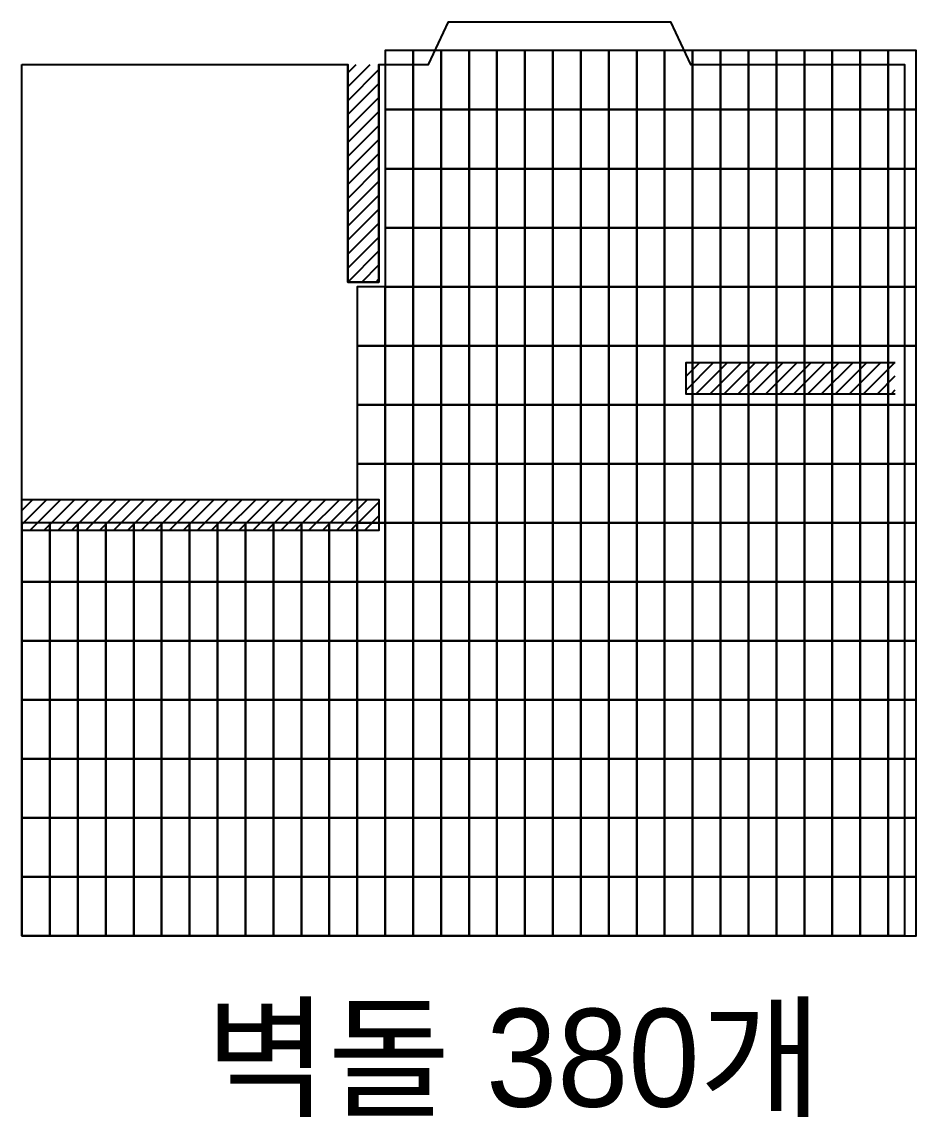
# Model space of a CAD drawing. Header units: millimetres. Extents: x -551172 to 227904, y -3435 to 261611.
# Drawn here: x 163743 to 166623, y 67914 to 71439 of the extents above; entities that cross this region are included whole.
import ezdxf
from ezdxf.enums import TextEntityAlignment as Align

# ---------------------------------------------------------------- set-up
doc = ezdxf.new("R2010")
doc.units = ezdxf.units.MM
doc.header["$LTSCALE"] = 100
for name, color, linetype in [('F-HAT', 251, 'Continuous'), ('F-TEXT @ 1', 3, 'Continuous'), ('F-WALL1', 2, 'Continuous'), ('F-WALL2', 3, 'Continuous')]:
    doc.layers.add(name, color=color, linetype=linetype)
doc.styles.add('YOURNAME', font='HYWULM.TTF')
pattern_1 = [(45, (19052.548, -20000), (-22.4506403, 22.4506403), [])]

msp = doc.modelspace()

# ---------------------------------------------------------------- hatches: boundary and pattern name
at = {"layer": 'F-HAT'}
h = msp.add_hatch(dxfattribs=at)
h.set_pattern_fill('ANSI31', color=256, scale=10)
h.set_pattern_definition(pattern_1)
h.paths.add_polyline_path([(164893.2, 71301.8), (164793.2, 71301.8), (164793.2, 70601.8), (164893.2, 70601.8)])
h.paths.add_polyline_path([(164893.2, 69901.8), (163743.2, 69901.8), (163743.2, 69801.8), (164893.2, 69801.8)])
h = msp.add_hatch(dxfattribs=at)
h.set_pattern_fill('ANSI31', color=256, scale=10)
h.set_pattern_definition(pattern_1)
h.paths.add_polyline_path([(166556.2, 70241.8), (166556.2, 70341.8), (165881.2, 70341.8), (165881.2, 70241.8)])

# ---------------------------------------------------------------- linework, layer by layer
at = {"layer": 'F-WALL1'}
msp.add_lwpolyline([(163743.2, 71301.8), (164793.2, 71301.8), (164793.2, 70601.8), (164893.2, 70601.8), (164893.2, 71301.8), (165053.2, 71301.8), (165117.2, 71439.3), (165832.2, 71439.3), (165896.2, 71301.8), (166586.2, 71301.8), (166586.2, 68496.8), (163743.2, 68496.8), (163743.2, 71301.8)], dxfattribs=at)
at = {"layer": 'F-WALL1', "color": 6}
for points in [[(164913.2, 71156.8), (165003.2, 71156.8), (165003.2, 71346.8), (164913.2, 71346.8)], [(165003.2, 71156.8), (165093.2, 71156.8), (165093.2, 71346.8), (165003.2, 71346.8)], [(165093.2, 71156.8), (165183.2, 71156.8), (165183.2, 71346.8), (165093.2, 71346.8)], [(165183.2, 71156.8), (165273.2, 71156.8), (165273.2, 71346.8), (165183.2, 71346.8)], [(165273.2, 71156.8), (165363.2, 71156.8), (165363.2, 71346.8), (165273.2, 71346.8)], [(165363.2, 71156.8), (165453.2, 71156.8), (165453.2, 71346.8), (165363.2, 71346.8)], [(165453.2, 71156.8), (165543.2, 71156.8), (165543.2, 71346.8), (165453.2, 71346.8)], [(165543.2, 71156.8), (165633.2, 71156.8), (165633.2, 71346.8), (165543.2, 71346.8)], [(165633.2, 71156.8), (165723.2, 71156.8), (165723.2, 71346.8), (165633.2, 71346.8)], [(165723.2, 71156.8), (165813.2, 71156.8), (165813.2, 71346.8), (165723.2, 71346.8)], [(165813.2, 71156.8), (165903.2, 71156.8), (165903.2, 71346.8), (165813.2, 71346.8)], [(165903.2, 71156.8), (165993.2, 71156.8), (165993.2, 71346.8), (165903.2, 71346.8)], [(165993.2, 71156.8), (166083.2, 71156.8), (166083.2, 71346.8), (165993.2, 71346.8)], [(166083.2, 71156.8), (166173.2, 71156.8), (166173.2, 71346.8), (166083.2, 71346.8)], [(166173.2, 71156.8), (166263.2, 71156.8), (166263.2, 71346.8), (166173.2, 71346.8)], [(166263.2, 71156.8), (166353.2, 71156.8), (166353.2, 71346.8), (166263.2, 71346.8)], [(166353.2, 71156.8), (166443.2, 71156.8), (166443.2, 71346.8), (166353.2, 71346.8)], [(166443.2, 71156.8), (166533.2, 71156.8), (166533.2, 71346.8), (166443.2, 71346.8)], [(166533.2, 71156.8), (166623.2, 71156.8), (166623.2, 71346.8), (166533.2, 71346.8)], [(164913.2, 70966.8), (165003.2, 70966.8), (165003.2, 71156.8), (164913.2, 71156.8)], [(165003.2, 70966.8), (165093.2, 70966.8), (165093.2, 71156.8), (165003.2, 71156.8)], [(165093.2, 70966.8), (165183.2, 70966.8), (165183.2, 71156.8), (165093.2, 71156.8)], [(165183.2, 70966.8), (165273.2, 70966.8), (165273.2, 71156.8), (165183.2, 71156.8)], [(165273.2, 70966.8), (165363.2, 70966.8), (165363.2, 71156.8), (165273.2, 71156.8)], [(165363.2, 70966.8), (165453.2, 70966.8), (165453.2, 71156.8), (165363.2, 71156.8)], [(165453.2, 70966.8), (165543.2, 70966.8), (165543.2, 71156.8), (165453.2, 71156.8)], [(165543.2, 70966.8), (165633.2, 70966.8), (165633.2, 71156.8), (165543.2, 71156.8)], [(165633.2, 70966.8), (165723.2, 70966.8), (165723.2, 71156.8), (165633.2, 71156.8)], [(165723.2, 70966.8), (165813.2, 70966.8), (165813.2, 71156.8), (165723.2, 71156.8)], [(165813.2, 70966.8), (165903.2, 70966.8), (165903.2, 71156.8), (165813.2, 71156.8)], [(165903.2, 70966.8), (165993.2, 70966.8), (165993.2, 71156.8), (165903.2, 71156.8)], [(165993.2, 70966.8), (166083.2, 70966.8), (166083.2, 71156.8), (165993.2, 71156.8)], [(166083.2, 70966.8), (166173.2, 70966.8), (166173.2, 71156.8), (166083.2, 71156.8)], [(166173.2, 70966.8), (166263.2, 70966.8), (166263.2, 71156.8), (166173.2, 71156.8)], [(166263.2, 70966.8), (166353.2, 70966.8), (166353.2, 71156.8), (166263.2, 71156.8)], [(166353.2, 70966.8), (166443.2, 70966.8), (166443.2, 71156.8), (166353.2, 71156.8)], [(166443.2, 70966.8), (166533.2, 70966.8), (166533.2, 71156.8), (166443.2, 71156.8)], [(166533.2, 70966.8), (166623.2, 70966.8), (166623.2, 71156.8), (166533.2, 71156.8)], [(164913.2, 70776.8), (165003.2, 70776.8), (165003.2, 70966.8), (164913.2, 70966.8)], [(165003.2, 70776.8), (165093.2, 70776.8), (165093.2, 70966.8), (165003.2, 70966.8)], [(165093.2, 70776.8), (165183.2, 70776.8), (165183.2, 70966.8), (165093.2, 70966.8)], [(165183.2, 70776.8), (165273.2, 70776.8), (165273.2, 70966.8), (165183.2, 70966.8)], [(165273.2, 70776.8), (165363.2, 70776.8), (165363.2, 70966.8), (165273.2, 70966.8)], [(165363.2, 70776.8), (165453.2, 70776.8), (165453.2, 70966.8), (165363.2, 70966.8)], [(165453.2, 70776.8), (165543.2, 70776.8), (165543.2, 70966.8), (165453.2, 70966.8)], [(165543.2, 70776.8), (165633.2, 70776.8), (165633.2, 70966.8), (165543.2, 70966.8)], [(165633.2, 70776.8), (165723.2, 70776.8), (165723.2, 70966.8), (165633.2, 70966.8)], [(165723.2, 70776.8), (165813.2, 70776.8), (165813.2, 70966.8), (165723.2, 70966.8)], [(165813.2, 70776.8), (165903.2, 70776.8), (165903.2, 70966.8), (165813.2, 70966.8)], [(165903.2, 70776.8), (165993.2, 70776.8), (165993.2, 70966.8), (165903.2, 70966.8)], [(165993.2, 70776.8), (166083.2, 70776.8), (166083.2, 70966.8), (165993.2, 70966.8)], [(166083.2, 70776.8), (166173.2, 70776.8), (166173.2, 70966.8), (166083.2, 70966.8)], [(166173.2, 70776.8), (166263.2, 70776.8), (166263.2, 70966.8), (166173.2, 70966.8)], [(166263.2, 70776.8), (166353.2, 70776.8), (166353.2, 70966.8), (166263.2, 70966.8)], [(166353.2, 70776.8), (166443.2, 70776.8), (166443.2, 70966.8), (166353.2, 70966.8)], [(166443.2, 70776.8), (166533.2, 70776.8), (166533.2, 70966.8), (166443.2, 70966.8)], [(166533.2, 70776.8), (166623.2, 70776.8), (166623.2, 70966.8), (166533.2, 70966.8)], [(164913.2, 70586.8), (165003.2, 70586.8), (165003.2, 70776.8), (164913.2, 70776.8)], [(165003.2, 70586.8), (165093.2, 70586.8), (165093.2, 70776.8), (165003.2, 70776.8)], [(165093.2, 70586.8), (165183.2, 70586.8), (165183.2, 70776.8), (165093.2, 70776.8)], [(165183.2, 70586.8), (165273.2, 70586.8), (165273.2, 70776.8), (165183.2, 70776.8)], [(165273.2, 70586.8), (165363.2, 70586.8), (165363.2, 70776.8), (165273.2, 70776.8)], [(165363.2, 70586.8), (165453.2, 70586.8), (165453.2, 70776.8), (165363.2, 70776.8)], [(165453.2, 70586.8), (165543.2, 70586.8), (165543.2, 70776.8), (165453.2, 70776.8)], [(165543.2, 70586.8), (165633.2, 70586.8), (165633.2, 70776.8), (165543.2, 70776.8)], [(165633.2, 70586.8), (165723.2, 70586.8), (165723.2, 70776.8), (165633.2, 70776.8)], [(165723.2, 70586.8), (165813.2, 70586.8), (165813.2, 70776.8), (165723.2, 70776.8)], [(165813.2, 70586.8), (165903.2, 70586.8), (165903.2, 70776.8), (165813.2, 70776.8)], [(165903.2, 70586.8), (165993.2, 70586.8), (165993.2, 70776.8), (165903.2, 70776.8)], [(165993.2, 70586.8), (166083.2, 70586.8), (166083.2, 70776.8), (165993.2, 70776.8)], [(166083.2, 70586.8), (166173.2, 70586.8), (166173.2, 70776.8), (166083.2, 70776.8)], [(166173.2, 70586.8), (166263.2, 70586.8), (166263.2, 70776.8), (166173.2, 70776.8)], [(166263.2, 70586.8), (166353.2, 70586.8), (166353.2, 70776.8), (166263.2, 70776.8)], [(166353.2, 70586.8), (166443.2, 70586.8), (166443.2, 70776.8), (166353.2, 70776.8)], [(166443.2, 70586.8), (166533.2, 70586.8), (166533.2, 70776.8), (166443.2, 70776.8)], [(166533.2, 70586.8), (166623.2, 70586.8), (166623.2, 70776.8), (166533.2, 70776.8)], [(164823.2, 70396.8), (164913.2, 70396.8), (164913.2, 70586.8), (164823.2, 70586.8)], [(164913.2, 70396.8), (165003.2, 70396.8), (165003.2, 70586.8), (164913.2, 70586.8)], [(165003.2, 70396.8), (165093.2, 70396.8), (165093.2, 70586.8), (165003.2, 70586.8)], [(165093.2, 70396.8), (165183.2, 70396.8), (165183.2, 70586.8), (165093.2, 70586.8)], [(165183.2, 70396.8), (165273.2, 70396.8), (165273.2, 70586.8), (165183.2, 70586.8)], [(165273.2, 70396.8), (165363.2, 70396.8), (165363.2, 70586.8), (165273.2, 70586.8)], [(165363.2, 70396.8), (165453.2, 70396.8), (165453.2, 70586.8), (165363.2, 70586.8)], [(165453.2, 70396.8), (165543.2, 70396.8), (165543.2, 70586.8), (165453.2, 70586.8)], [(165543.2, 70396.8), (165633.2, 70396.8), (165633.2, 70586.8), (165543.2, 70586.8)], [(165633.2, 70396.8), (165723.2, 70396.8), (165723.2, 70586.8), (165633.2, 70586.8)], [(165723.2, 70396.8), (165813.2, 70396.8), (165813.2, 70586.8), (165723.2, 70586.8)], [(165813.2, 70396.8), (165903.2, 70396.8), (165903.2, 70586.8), (165813.2, 70586.8)], [(165903.2, 70396.8), (165993.2, 70396.8), (165993.2, 70586.8), (165903.2, 70586.8)], [(165993.2, 70396.8), (166083.2, 70396.8), (166083.2, 70586.8), (165993.2, 70586.8)], [(166083.2, 70396.8), (166173.2, 70396.8), (166173.2, 70586.8), (166083.2, 70586.8)], [(166173.2, 70396.8), (166263.2, 70396.8), (166263.2, 70586.8), (166173.2, 70586.8)], [(166263.2, 70396.8), (166353.2, 70396.8), (166353.2, 70586.8), (166263.2, 70586.8)], [(166353.2, 70396.8), (166443.2, 70396.8), (166443.2, 70586.8), (166353.2, 70586.8)], [(166443.2, 70396.8), (166533.2, 70396.8), (166533.2, 70586.8), (166443.2, 70586.8)], [(166533.2, 70396.8), (166623.2, 70396.8), (166623.2, 70586.8), (166533.2, 70586.8)], [(164823.2, 70206.8), (164913.2, 70206.8), (164913.2, 70396.8), (164823.2, 70396.8)], [(164913.2, 70206.8), (165003.2, 70206.8), (165003.2, 70396.8), (164913.2, 70396.8)], [(165003.2, 70206.8), (165093.2, 70206.8), (165093.2, 70396.8), (165003.2, 70396.8)], [(165093.2, 70206.8), (165183.2, 70206.8), (165183.2, 70396.8), (165093.2, 70396.8)], [(165183.2, 70206.8), (165273.2, 70206.8), (165273.2, 70396.8), (165183.2, 70396.8)], [(165273.2, 70206.8), (165363.2, 70206.8), (165363.2, 70396.8), (165273.2, 70396.8)], [(165363.2, 70206.8), (165453.2, 70206.8), (165453.2, 70396.8), (165363.2, 70396.8)], [(165453.2, 70206.8), (165543.2, 70206.8), (165543.2, 70396.8), (165453.2, 70396.8)], [(165543.2, 70206.8), (165633.2, 70206.8), (165633.2, 70396.8), (165543.2, 70396.8)], [(165633.2, 70206.8), (165723.2, 70206.8), (165723.2, 70396.8), (165633.2, 70396.8)], [(165723.2, 70206.8), (165813.2, 70206.8), (165813.2, 70396.8), (165723.2, 70396.8)], [(165813.2, 70206.8), (165903.2, 70206.8), (165903.2, 70396.8), (165813.2, 70396.8)], [(165903.2, 70206.8), (165993.2, 70206.8), (165993.2, 70396.8), (165903.2, 70396.8)], [(165993.2, 70206.8), (166083.2, 70206.8), (166083.2, 70396.8), (165993.2, 70396.8)], [(166083.2, 70206.8), (166173.2, 70206.8), (166173.2, 70396.8), (166083.2, 70396.8)], [(166173.2, 70206.8), (166263.2, 70206.8), (166263.2, 70396.8), (166173.2, 70396.8)], [(166263.2, 70206.8), (166353.2, 70206.8), (166353.2, 70396.8), (166263.2, 70396.8)], [(166353.2, 70206.8), (166443.2, 70206.8), (166443.2, 70396.8), (166353.2, 70396.8)], [(166443.2, 70206.8), (166533.2, 70206.8), (166533.2, 70396.8), (166443.2, 70396.8)], [(166533.2, 70206.8), (166623.2, 70206.8), (166623.2, 70396.8), (166533.2, 70396.8)], [(164823.2, 70016.8), (164913.2, 70016.8), (164913.2, 70206.8), (164823.2, 70206.8)], [(164913.2, 70016.8), (165003.2, 70016.8), (165003.2, 70206.8), (164913.2, 70206.8)], [(165003.2, 70016.8), (165093.2, 70016.8), (165093.2, 70206.8), (165003.2, 70206.8)], [(165093.2, 70016.8), (165183.2, 70016.8), (165183.2, 70206.8), (165093.2, 70206.8)], [(165183.2, 70016.8), (165273.2, 70016.8), (165273.2, 70206.8), (165183.2, 70206.8)], [(165273.2, 70016.8), (165363.2, 70016.8), (165363.2, 70206.8), (165273.2, 70206.8)], [(165363.2, 70016.8), (165453.2, 70016.8), (165453.2, 70206.8), (165363.2, 70206.8)], [(165453.2, 70016.8), (165543.2, 70016.8), (165543.2, 70206.8), (165453.2, 70206.8)], [(165543.2, 70016.8), (165633.2, 70016.8), (165633.2, 70206.8), (165543.2, 70206.8)], [(165633.2, 70016.8), (165723.2, 70016.8), (165723.2, 70206.8), (165633.2, 70206.8)], [(165723.2, 70016.8), (165813.2, 70016.8), (165813.2, 70206.8), (165723.2, 70206.8)], [(165813.2, 70016.8), (165903.2, 70016.8), (165903.2, 70206.8), (165813.2, 70206.8)], [(165903.2, 70016.8), (165993.2, 70016.8), (165993.2, 70206.8), (165903.2, 70206.8)], [(165993.2, 70016.8), (166083.2, 70016.8), (166083.2, 70206.8), (165993.2, 70206.8)], [(166083.2, 70016.8), (166173.2, 70016.8), (166173.2, 70206.8), (166083.2, 70206.8)], [(166173.2, 70016.8), (166263.2, 70016.8), (166263.2, 70206.8), (166173.2, 70206.8)], [(166263.2, 70016.8), (166353.2, 70016.8), (166353.2, 70206.8), (166263.2, 70206.8)], [(166353.2, 70016.8), (166443.2, 70016.8), (166443.2, 70206.8), (166353.2, 70206.8)], [(166443.2, 70016.8), (166533.2, 70016.8), (166533.2, 70206.8), (166443.2, 70206.8)], [(166533.2, 70016.8), (166623.2, 70016.8), (166623.2, 70206.8), (166533.2, 70206.8)], [(164823.2, 69826.8), (164913.2, 69826.8), (164913.2, 70016.8), (164823.2, 70016.8)], [(164913.2, 69826.8), (165003.2, 69826.8), (165003.2, 70016.8), (164913.2, 70016.8)], [(165003.2, 69826.8), (165093.2, 69826.8), (165093.2, 70016.8), (165003.2, 70016.8)], [(165093.2, 69826.8), (165183.2, 69826.8), (165183.2, 70016.8), (165093.2, 70016.8)], [(165183.2, 69826.8), (165273.2, 69826.8), (165273.2, 70016.8), (165183.2, 70016.8)], [(165273.2, 69826.8), (165363.2, 69826.8), (165363.2, 70016.8), (165273.2, 70016.8)], [(165363.2, 69826.8), (165453.2, 69826.8), (165453.2, 70016.8), (165363.2, 70016.8)], [(165453.2, 69826.8), (165543.2, 69826.8), (165543.2, 70016.8), (165453.2, 70016.8)], [(165543.2, 69826.8), (165633.2, 69826.8), (165633.2, 70016.8), (165543.2, 70016.8)], [(165633.2, 69826.8), (165723.2, 69826.8), (165723.2, 70016.8), (165633.2, 70016.8)], [(165723.2, 69826.8), (165813.2, 69826.8), (165813.2, 70016.8), (165723.2, 70016.8)], [(165813.2, 69826.8), (165903.2, 69826.8), (165903.2, 70016.8), (165813.2, 70016.8)], [(165903.2, 69826.8), (165993.2, 69826.8), (165993.2, 70016.8), (165903.2, 70016.8)], [(165993.2, 69826.8), (166083.2, 69826.8), (166083.2, 70016.8), (165993.2, 70016.8)], [(166083.2, 69826.8), (166173.2, 69826.8), (166173.2, 70016.8), (166083.2, 70016.8)], [(166173.2, 69826.8), (166263.2, 69826.8), (166263.2, 70016.8), (166173.2, 70016.8)], [(166263.2, 69826.8), (166353.2, 69826.8), (166353.2, 70016.8), (166263.2, 70016.8)], [(166353.2, 69826.8), (166443.2, 69826.8), (166443.2, 70016.8), (166353.2, 70016.8)], [(166443.2, 69826.8), (166533.2, 69826.8), (166533.2, 70016.8), (166443.2, 70016.8)], [(166533.2, 69826.8), (166623.2, 69826.8), (166623.2, 70016.8), (166533.2, 70016.8)], [(163743.2, 69636.8), (163833.2, 69636.8), (163833.2, 69826.8), (163743.2, 69826.8)], [(163833.2, 69636.8), (163923.2, 69636.8), (163923.2, 69826.8), (163833.2, 69826.8)], [(163923.2, 69636.8), (164013.2, 69636.8), (164013.2, 69826.8), (163923.2, 69826.8)], [(164013.2, 69636.8), (164103.2, 69636.8), (164103.2, 69826.8), (164013.2, 69826.8)], [(164103.2, 69636.8), (164193.2, 69636.8), (164193.2, 69826.8), (164103.2, 69826.8)], [(164193.2, 69636.8), (164283.2, 69636.8), (164283.2, 69826.8), (164193.2, 69826.8)], [(164283.2, 69636.8), (164373.2, 69636.8), (164373.2, 69826.8), (164283.2, 69826.8)], [(164373.2, 69636.8), (164463.2, 69636.8), (164463.2, 69826.8), (164373.2, 69826.8)], [(164463.2, 69636.8), (164553.2, 69636.8), (164553.2, 69826.8), (164463.2, 69826.8)], [(164553.2, 69636.8), (164643.2, 69636.8), (164643.2, 69826.8), (164553.2, 69826.8)], [(164643.2, 69636.8), (164733.2, 69636.8), (164733.2, 69826.8), (164643.2, 69826.8)], [(164733.2, 69636.8), (164823.2, 69636.8), (164823.2, 69826.8), (164733.2, 69826.8)], [(164823.2, 69636.8), (164913.2, 69636.8), (164913.2, 69826.8), (164823.2, 69826.8)], [(164913.2, 69636.8), (165003.2, 69636.8), (165003.2, 69826.8), (164913.2, 69826.8)], [(165003.2, 69636.8), (165093.2, 69636.8), (165093.2, 69826.8), (165003.2, 69826.8)], [(165093.2, 69636.8), (165183.2, 69636.8), (165183.2, 69826.8), (165093.2, 69826.8)], [(165183.2, 69636.8), (165273.2, 69636.8), (165273.2, 69826.8), (165183.2, 69826.8)], [(165273.2, 69636.8), (165363.2, 69636.8), (165363.2, 69826.8), (165273.2, 69826.8)], [(165363.2, 69636.8), (165453.2, 69636.8), (165453.2, 69826.8), (165363.2, 69826.8)], [(165453.2, 69636.8), (165543.2, 69636.8), (165543.2, 69826.8), (165453.2, 69826.8)], [(165543.2, 69636.8), (165633.2, 69636.8), (165633.2, 69826.8), (165543.2, 69826.8)], [(165633.2, 69636.8), (165723.2, 69636.8), (165723.2, 69826.8), (165633.2, 69826.8)], [(165723.2, 69636.8), (165813.2, 69636.8), (165813.2, 69826.8), (165723.2, 69826.8)], [(165813.2, 69636.8), (165903.2, 69636.8), (165903.2, 69826.8), (165813.2, 69826.8)], [(165903.2, 69636.8), (165993.2, 69636.8), (165993.2, 69826.8), (165903.2, 69826.8)], [(165993.2, 69636.8), (166083.2, 69636.8), (166083.2, 69826.8), (165993.2, 69826.8)], [(166083.2, 69636.8), (166173.2, 69636.8), (166173.2, 69826.8), (166083.2, 69826.8)], [(166173.2, 69636.8), (166263.2, 69636.8), (166263.2, 69826.8), (166173.2, 69826.8)], [(166263.2, 69636.8), (166353.2, 69636.8), (166353.2, 69826.8), (166263.2, 69826.8)], [(166353.2, 69636.8), (166443.2, 69636.8), (166443.2, 69826.8), (166353.2, 69826.8)], [(166443.2, 69636.8), (166533.2, 69636.8), (166533.2, 69826.8), (166443.2, 69826.8)], [(166533.2, 69636.8), (166623.2, 69636.8), (166623.2, 69826.8), (166533.2, 69826.8)], [(163743.2, 69446.8), (163833.2, 69446.8), (163833.2, 69636.8), (163743.2, 69636.8)], [(163833.2, 69446.8), (163923.2, 69446.8), (163923.2, 69636.8), (163833.2, 69636.8)], [(163923.2, 69446.8), (164013.2, 69446.8), (164013.2, 69636.8), (163923.2, 69636.8)], [(164013.2, 69446.8), (164103.2, 69446.8), (164103.2, 69636.8), (164013.2, 69636.8)], [(164103.2, 69446.8), (164193.2, 69446.8), (164193.2, 69636.8), (164103.2, 69636.8)], [(164193.2, 69446.8), (164283.2, 69446.8), (164283.2, 69636.8), (164193.2, 69636.8)], [(164283.2, 69446.8), (164373.2, 69446.8), (164373.2, 69636.8), (164283.2, 69636.8)], [(164373.2, 69446.8), (164463.2, 69446.8), (164463.2, 69636.8), (164373.2, 69636.8)], [(164463.2, 69446.8), (164553.2, 69446.8), (164553.2, 69636.8), (164463.2, 69636.8)], [(164553.2, 69446.8), (164643.2, 69446.8), (164643.2, 69636.8), (164553.2, 69636.8)], [(164643.2, 69446.8), (164733.2, 69446.8), (164733.2, 69636.8), (164643.2, 69636.8)], [(164733.2, 69446.8), (164823.2, 69446.8), (164823.2, 69636.8), (164733.2, 69636.8)], [(164823.2, 69446.8), (164913.2, 69446.8), (164913.2, 69636.8), (164823.2, 69636.8)], [(164913.2, 69446.8), (165003.2, 69446.8), (165003.2, 69636.8), (164913.2, 69636.8)], [(165003.2, 69446.8), (165093.2, 69446.8), (165093.2, 69636.8), (165003.2, 69636.8)], [(165093.2, 69446.8), (165183.2, 69446.8), (165183.2, 69636.8), (165093.2, 69636.8)], [(165183.2, 69446.8), (165273.2, 69446.8), (165273.2, 69636.8), (165183.2, 69636.8)], [(165273.2, 69446.8), (165363.2, 69446.8), (165363.2, 69636.8), (165273.2, 69636.8)], [(165363.2, 69446.8), (165453.2, 69446.8), (165453.2, 69636.8), (165363.2, 69636.8)], [(165453.2, 69446.8), (165543.2, 69446.8), (165543.2, 69636.8), (165453.2, 69636.8)], [(165543.2, 69446.8), (165633.2, 69446.8), (165633.2, 69636.8), (165543.2, 69636.8)], [(165633.2, 69446.8), (165723.2, 69446.8), (165723.2, 69636.8), (165633.2, 69636.8)], [(165723.2, 69446.8), (165813.2, 69446.8), (165813.2, 69636.8), (165723.2, 69636.8)], [(165813.2, 69446.8), (165903.2, 69446.8), (165903.2, 69636.8), (165813.2, 69636.8)], [(165903.2, 69446.8), (165993.2, 69446.8), (165993.2, 69636.8), (165903.2, 69636.8)], [(165993.2, 69446.8), (166083.2, 69446.8), (166083.2, 69636.8), (165993.2, 69636.8)], [(166083.2, 69446.8), (166173.2, 69446.8), (166173.2, 69636.8), (166083.2, 69636.8)], [(166173.2, 69446.8), (166263.2, 69446.8), (166263.2, 69636.8), (166173.2, 69636.8)], [(166263.2, 69446.8), (166353.2, 69446.8), (166353.2, 69636.8), (166263.2, 69636.8)], [(166353.2, 69446.8), (166443.2, 69446.8), (166443.2, 69636.8), (166353.2, 69636.8)], [(166443.2, 69446.8), (166533.2, 69446.8), (166533.2, 69636.8), (166443.2, 69636.8)], [(166533.2, 69446.8), (166623.2, 69446.8), (166623.2, 69636.8), (166533.2, 69636.8)], [(163743.2, 69256.8), (163833.2, 69256.8), (163833.2, 69446.8), (163743.2, 69446.8)], [(163833.2, 69256.8), (163923.2, 69256.8), (163923.2, 69446.8), (163833.2, 69446.8)], [(163923.2, 69256.8), (164013.2, 69256.8), (164013.2, 69446.8), (163923.2, 69446.8)], [(164013.2, 69256.8), (164103.2, 69256.8), (164103.2, 69446.8), (164013.2, 69446.8)], [(164103.2, 69256.8), (164193.2, 69256.8), (164193.2, 69446.8), (164103.2, 69446.8)], [(164193.2, 69256.8), (164283.2, 69256.8), (164283.2, 69446.8), (164193.2, 69446.8)], [(164283.2, 69256.8), (164373.2, 69256.8), (164373.2, 69446.8), (164283.2, 69446.8)], [(164373.2, 69256.8), (164463.2, 69256.8), (164463.2, 69446.8), (164373.2, 69446.8)], [(164463.2, 69256.8), (164553.2, 69256.8), (164553.2, 69446.8), (164463.2, 69446.8)], [(164553.2, 69256.8), (164643.2, 69256.8), (164643.2, 69446.8), (164553.2, 69446.8)], [(164643.2, 69256.8), (164733.2, 69256.8), (164733.2, 69446.8), (164643.2, 69446.8)], [(164733.2, 69256.8), (164823.2, 69256.8), (164823.2, 69446.8), (164733.2, 69446.8)], [(164823.2, 69256.8), (164913.2, 69256.8), (164913.2, 69446.8), (164823.2, 69446.8)], [(164913.2, 69256.8), (165003.2, 69256.8), (165003.2, 69446.8), (164913.2, 69446.8)], [(165003.2, 69256.8), (165093.2, 69256.8), (165093.2, 69446.8), (165003.2, 69446.8)], [(165093.2, 69256.8), (165183.2, 69256.8), (165183.2, 69446.8), (165093.2, 69446.8)], [(165183.2, 69256.8), (165273.2, 69256.8), (165273.2, 69446.8), (165183.2, 69446.8)], [(165273.2, 69256.8), (165363.2, 69256.8), (165363.2, 69446.8), (165273.2, 69446.8)], [(165363.2, 69256.8), (165453.2, 69256.8), (165453.2, 69446.8), (165363.2, 69446.8)], [(165453.2, 69256.8), (165543.2, 69256.8), (165543.2, 69446.8), (165453.2, 69446.8)], [(165543.2, 69256.8), (165633.2, 69256.8), (165633.2, 69446.8), (165543.2, 69446.8)], [(165633.2, 69256.8), (165723.2, 69256.8), (165723.2, 69446.8), (165633.2, 69446.8)], [(165723.2, 69256.8), (165813.2, 69256.8), (165813.2, 69446.8), (165723.2, 69446.8)], [(165813.2, 69256.8), (165903.2, 69256.8), (165903.2, 69446.8), (165813.2, 69446.8)], [(165903.2, 69256.8), (165993.2, 69256.8), (165993.2, 69446.8), (165903.2, 69446.8)], [(165993.2, 69256.8), (166083.2, 69256.8), (166083.2, 69446.8), (165993.2, 69446.8)], [(166083.2, 69256.8), (166173.2, 69256.8), (166173.2, 69446.8), (166083.2, 69446.8)], [(166173.2, 69256.8), (166263.2, 69256.8), (166263.2, 69446.8), (166173.2, 69446.8)], [(166263.2, 69256.8), (166353.2, 69256.8), (166353.2, 69446.8), (166263.2, 69446.8)], [(166353.2, 69256.8), (166443.2, 69256.8), (166443.2, 69446.8), (166353.2, 69446.8)], [(166443.2, 69256.8), (166533.2, 69256.8), (166533.2, 69446.8), (166443.2, 69446.8)], [(166533.2, 69256.8), (166623.2, 69256.8), (166623.2, 69446.8), (166533.2, 69446.8)], [(163743.2, 69066.8), (163833.2, 69066.8), (163833.2, 69256.8), (163743.2, 69256.8)], [(163833.2, 69066.8), (163923.2, 69066.8), (163923.2, 69256.8), (163833.2, 69256.8)], [(163923.2, 69066.8), (164013.2, 69066.8), (164013.2, 69256.8), (163923.2, 69256.8)], [(164013.2, 69066.8), (164103.2, 69066.8), (164103.2, 69256.8), (164013.2, 69256.8)], [(164103.2, 69066.8), (164193.2, 69066.8), (164193.2, 69256.8), (164103.2, 69256.8)], [(164193.2, 69066.8), (164283.2, 69066.8), (164283.2, 69256.8), (164193.2, 69256.8)], [(164283.2, 69066.8), (164373.2, 69066.8), (164373.2, 69256.8), (164283.2, 69256.8)], [(164373.2, 69066.8), (164463.2, 69066.8), (164463.2, 69256.8), (164373.2, 69256.8)], [(164463.2, 69066.8), (164553.2, 69066.8), (164553.2, 69256.8), (164463.2, 69256.8)], [(164553.2, 69066.8), (164643.2, 69066.8), (164643.2, 69256.8), (164553.2, 69256.8)], [(164643.2, 69066.8), (164733.2, 69066.8), (164733.2, 69256.8), (164643.2, 69256.8)], [(164733.2, 69066.8), (164823.2, 69066.8), (164823.2, 69256.8), (164733.2, 69256.8)], [(164823.2, 69066.8), (164913.2, 69066.8), (164913.2, 69256.8), (164823.2, 69256.8)], [(164913.2, 69066.8), (165003.2, 69066.8), (165003.2, 69256.8), (164913.2, 69256.8)], [(165003.2, 69066.8), (165093.2, 69066.8), (165093.2, 69256.8), (165003.2, 69256.8)], [(165093.2, 69066.8), (165183.2, 69066.8), (165183.2, 69256.8), (165093.2, 69256.8)], [(165183.2, 69066.8), (165273.2, 69066.8), (165273.2, 69256.8), (165183.2, 69256.8)], [(165273.2, 69066.8), (165363.2, 69066.8), (165363.2, 69256.8), (165273.2, 69256.8)], [(165363.2, 69066.8), (165453.2, 69066.8), (165453.2, 69256.8), (165363.2, 69256.8)], [(165453.2, 69066.8), (165543.2, 69066.8), (165543.2, 69256.8), (165453.2, 69256.8)], [(165543.2, 69066.8), (165633.2, 69066.8), (165633.2, 69256.8), (165543.2, 69256.8)], [(165633.2, 69066.8), (165723.2, 69066.8), (165723.2, 69256.8), (165633.2, 69256.8)], [(165723.2, 69066.8), (165813.2, 69066.8), (165813.2, 69256.8), (165723.2, 69256.8)], [(165813.2, 69066.8), (165903.2, 69066.8), (165903.2, 69256.8), (165813.2, 69256.8)], [(165903.2, 69066.8), (165993.2, 69066.8), (165993.2, 69256.8), (165903.2, 69256.8)], [(165993.2, 69066.8), (166083.2, 69066.8), (166083.2, 69256.8), (165993.2, 69256.8)], [(166083.2, 69066.8), (166173.2, 69066.8), (166173.2, 69256.8), (166083.2, 69256.8)], [(166173.2, 69066.8), (166263.2, 69066.8), (166263.2, 69256.8), (166173.2, 69256.8)], [(166263.2, 69066.8), (166353.2, 69066.8), (166353.2, 69256.8), (166263.2, 69256.8)], [(166353.2, 69066.8), (166443.2, 69066.8), (166443.2, 69256.8), (166353.2, 69256.8)], [(166443.2, 69066.8), (166533.2, 69066.8), (166533.2, 69256.8), (166443.2, 69256.8)], [(166533.2, 69066.8), (166623.2, 69066.8), (166623.2, 69256.8), (166533.2, 69256.8)], [(163743.2, 68876.8), (163833.2, 68876.8), (163833.2, 69066.8), (163743.2, 69066.8)], [(163833.2, 68876.8), (163923.2, 68876.8), (163923.2, 69066.8), (163833.2, 69066.8)], [(163923.2, 68876.8), (164013.2, 68876.8), (164013.2, 69066.8), (163923.2, 69066.8)], [(164013.2, 68876.8), (164103.2, 68876.8), (164103.2, 69066.8), (164013.2, 69066.8)], [(164103.2, 68876.8), (164193.2, 68876.8), (164193.2, 69066.8), (164103.2, 69066.8)], [(164193.2, 68876.8), (164283.2, 68876.8), (164283.2, 69066.8), (164193.2, 69066.8)], [(164283.2, 68876.8), (164373.2, 68876.8), (164373.2, 69066.8), (164283.2, 69066.8)], [(164373.2, 68876.8), (164463.2, 68876.8), (164463.2, 69066.8), (164373.2, 69066.8)], [(164463.2, 68876.8), (164553.2, 68876.8), (164553.2, 69066.8), (164463.2, 69066.8)], [(164553.2, 68876.8), (164643.2, 68876.8), (164643.2, 69066.8), (164553.2, 69066.8)], [(164643.2, 68876.8), (164733.2, 68876.8), (164733.2, 69066.8), (164643.2, 69066.8)], [(164733.2, 68876.8), (164823.2, 68876.8), (164823.2, 69066.8), (164733.2, 69066.8)], [(164823.2, 68876.8), (164913.2, 68876.8), (164913.2, 69066.8), (164823.2, 69066.8)], [(164913.2, 68876.8), (165003.2, 68876.8), (165003.2, 69066.8), (164913.2, 69066.8)], [(165003.2, 68876.8), (165093.2, 68876.8), (165093.2, 69066.8), (165003.2, 69066.8)], [(165093.2, 68876.8), (165183.2, 68876.8), (165183.2, 69066.8), (165093.2, 69066.8)], [(165183.2, 68876.8), (165273.2, 68876.8), (165273.2, 69066.8), (165183.2, 69066.8)], [(165273.2, 68876.8), (165363.2, 68876.8), (165363.2, 69066.8), (165273.2, 69066.8)], [(165363.2, 68876.8), (165453.2, 68876.8), (165453.2, 69066.8), (165363.2, 69066.8)], [(165453.2, 68876.8), (165543.2, 68876.8), (165543.2, 69066.8), (165453.2, 69066.8)], [(165543.2, 68876.8), (165633.2, 68876.8), (165633.2, 69066.8), (165543.2, 69066.8)], [(165633.2, 68876.8), (165723.2, 68876.8), (165723.2, 69066.8), (165633.2, 69066.8)], [(165723.2, 68876.8), (165813.2, 68876.8), (165813.2, 69066.8), (165723.2, 69066.8)], [(165813.2, 68876.8), (165903.2, 68876.8), (165903.2, 69066.8), (165813.2, 69066.8)], [(165903.2, 68876.8), (165993.2, 68876.8), (165993.2, 69066.8), (165903.2, 69066.8)], [(165993.2, 68876.8), (166083.2, 68876.8), (166083.2, 69066.8), (165993.2, 69066.8)], [(166083.2, 68876.8), (166173.2, 68876.8), (166173.2, 69066.8), (166083.2, 69066.8)], [(166173.2, 68876.8), (166263.2, 68876.8), (166263.2, 69066.8), (166173.2, 69066.8)], [(166263.2, 68876.8), (166353.2, 68876.8), (166353.2, 69066.8), (166263.2, 69066.8)], [(166353.2, 68876.8), (166443.2, 68876.8), (166443.2, 69066.8), (166353.2, 69066.8)], [(166443.2, 68876.8), (166533.2, 68876.8), (166533.2, 69066.8), (166443.2, 69066.8)], [(166533.2, 68876.8), (166623.2, 68876.8), (166623.2, 69066.8), (166533.2, 69066.8)], [(163743.2, 68686.8), (163833.2, 68686.8), (163833.2, 68876.8), (163743.2, 68876.8)], [(163833.2, 68686.8), (163923.2, 68686.8), (163923.2, 68876.8), (163833.2, 68876.8)], [(163923.2, 68686.8), (164013.2, 68686.8), (164013.2, 68876.8), (163923.2, 68876.8)], [(164013.2, 68686.8), (164103.2, 68686.8), (164103.2, 68876.8), (164013.2, 68876.8)], [(164103.2, 68686.8), (164193.2, 68686.8), (164193.2, 68876.8), (164103.2, 68876.8)], [(164193.2, 68686.8), (164283.2, 68686.8), (164283.2, 68876.8), (164193.2, 68876.8)], [(164283.2, 68686.8), (164373.2, 68686.8), (164373.2, 68876.8), (164283.2, 68876.8)], [(164373.2, 68686.8), (164463.2, 68686.8), (164463.2, 68876.8), (164373.2, 68876.8)], [(164463.2, 68686.8), (164553.2, 68686.8), (164553.2, 68876.8), (164463.2, 68876.8)], [(164553.2, 68686.8), (164643.2, 68686.8), (164643.2, 68876.8), (164553.2, 68876.8)], [(164643.2, 68686.8), (164733.2, 68686.8), (164733.2, 68876.8), (164643.2, 68876.8)], [(164733.2, 68686.8), (164823.2, 68686.8), (164823.2, 68876.8), (164733.2, 68876.8)], [(164823.2, 68686.8), (164913.2, 68686.8), (164913.2, 68876.8), (164823.2, 68876.8)], [(164913.2, 68686.8), (165003.2, 68686.8), (165003.2, 68876.8), (164913.2, 68876.8)], [(165003.2, 68686.8), (165093.2, 68686.8), (165093.2, 68876.8), (165003.2, 68876.8)], [(165093.2, 68686.8), (165183.2, 68686.8), (165183.2, 68876.8), (165093.2, 68876.8)], [(165183.2, 68686.8), (165273.2, 68686.8), (165273.2, 68876.8), (165183.2, 68876.8)], [(165273.2, 68686.8), (165363.2, 68686.8), (165363.2, 68876.8), (165273.2, 68876.8)], [(165363.2, 68686.8), (165453.2, 68686.8), (165453.2, 68876.8), (165363.2, 68876.8)], [(165453.2, 68686.8), (165543.2, 68686.8), (165543.2, 68876.8), (165453.2, 68876.8)], [(165543.2, 68686.8), (165633.2, 68686.8), (165633.2, 68876.8), (165543.2, 68876.8)], [(165633.2, 68686.8), (165723.2, 68686.8), (165723.2, 68876.8), (165633.2, 68876.8)], [(165723.2, 68686.8), (165813.2, 68686.8), (165813.2, 68876.8), (165723.2, 68876.8)], [(165813.2, 68686.8), (165903.2, 68686.8), (165903.2, 68876.8), (165813.2, 68876.8)], [(165903.2, 68686.8), (165993.2, 68686.8), (165993.2, 68876.8), (165903.2, 68876.8)], [(165993.2, 68686.8), (166083.2, 68686.8), (166083.2, 68876.8), (165993.2, 68876.8)], [(166083.2, 68686.8), (166173.2, 68686.8), (166173.2, 68876.8), (166083.2, 68876.8)], [(166173.2, 68686.8), (166263.2, 68686.8), (166263.2, 68876.8), (166173.2, 68876.8)], [(166263.2, 68686.8), (166353.2, 68686.8), (166353.2, 68876.8), (166263.2, 68876.8)], [(166353.2, 68686.8), (166443.2, 68686.8), (166443.2, 68876.8), (166353.2, 68876.8)], [(166443.2, 68686.8), (166533.2, 68686.8), (166533.2, 68876.8), (166443.2, 68876.8)], [(166533.2, 68686.8), (166623.2, 68686.8), (166623.2, 68876.8), (166533.2, 68876.8)], [(163743.2, 68496.8), (163833.2, 68496.8), (163833.2, 68686.8), (163743.2, 68686.8)], [(163833.2, 68496.8), (163923.2, 68496.8), (163923.2, 68686.8), (163833.2, 68686.8)], [(163923.2, 68496.8), (164013.2, 68496.8), (164013.2, 68686.8), (163923.2, 68686.8)], [(164013.2, 68496.8), (164103.2, 68496.8), (164103.2, 68686.8), (164013.2, 68686.8)], [(164103.2, 68496.8), (164193.2, 68496.8), (164193.2, 68686.8), (164103.2, 68686.8)], [(164193.2, 68496.8), (164283.2, 68496.8), (164283.2, 68686.8), (164193.2, 68686.8)], [(164283.2, 68496.8), (164373.2, 68496.8), (164373.2, 68686.8), (164283.2, 68686.8)], [(164373.2, 68496.8), (164463.2, 68496.8), (164463.2, 68686.8), (164373.2, 68686.8)], [(164463.2, 68496.8), (164553.2, 68496.8), (164553.2, 68686.8), (164463.2, 68686.8)], [(164553.2, 68496.8), (164643.2, 68496.8), (164643.2, 68686.8), (164553.2, 68686.8)], [(164643.2, 68496.8), (164733.2, 68496.8), (164733.2, 68686.8), (164643.2, 68686.8)], [(164733.2, 68496.8), (164823.2, 68496.8), (164823.2, 68686.8), (164733.2, 68686.8)], [(164823.2, 68496.8), (164913.2, 68496.8), (164913.2, 68686.8), (164823.2, 68686.8)], [(164913.2, 68496.8), (165003.2, 68496.8), (165003.2, 68686.8), (164913.2, 68686.8)], [(165003.2, 68496.8), (165093.2, 68496.8), (165093.2, 68686.8), (165003.2, 68686.8)], [(165093.2, 68496.8), (165183.2, 68496.8), (165183.2, 68686.8), (165093.2, 68686.8)], [(165183.2, 68496.8), (165273.2, 68496.8), (165273.2, 68686.8), (165183.2, 68686.8)], [(165273.2, 68496.8), (165363.2, 68496.8), (165363.2, 68686.8), (165273.2, 68686.8)], [(165363.2, 68496.8), (165453.2, 68496.8), (165453.2, 68686.8), (165363.2, 68686.8)], [(165453.2, 68496.8), (165543.2, 68496.8), (165543.2, 68686.8), (165453.2, 68686.8)], [(165543.2, 68496.8), (165633.2, 68496.8), (165633.2, 68686.8), (165543.2, 68686.8)], [(165633.2, 68496.8), (165723.2, 68496.8), (165723.2, 68686.8), (165633.2, 68686.8)], [(165723.2, 68496.8), (165813.2, 68496.8), (165813.2, 68686.8), (165723.2, 68686.8)], [(165813.2, 68496.8), (165903.2, 68496.8), (165903.2, 68686.8), (165813.2, 68686.8)], [(165903.2, 68496.8), (165993.2, 68496.8), (165993.2, 68686.8), (165903.2, 68686.8)], [(165993.2, 68496.8), (166083.2, 68496.8), (166083.2, 68686.8), (165993.2, 68686.8)], [(166083.2, 68496.8), (166173.2, 68496.8), (166173.2, 68686.8), (166083.2, 68686.8)], [(166173.2, 68496.8), (166263.2, 68496.8), (166263.2, 68686.8), (166173.2, 68686.8)], [(166263.2, 68496.8), (166353.2, 68496.8), (166353.2, 68686.8), (166263.2, 68686.8)], [(166353.2, 68496.8), (166443.2, 68496.8), (166443.2, 68686.8), (166353.2, 68686.8)], [(166443.2, 68496.8), (166533.2, 68496.8), (166533.2, 68686.8), (166443.2, 68686.8)], [(166533.2, 68496.8), (166623.2, 68496.8), (166623.2, 68686.8), (166533.2, 68686.8)]]:
    msp.add_lwpolyline(points, close=True, dxfattribs=at)
at = {"layer": 'F-WALL2'}
for points in [[(164893.2, 71301.8), (164893.2, 70601.8), (164793.2, 70601.8), (164793.2, 71301.8)], [(166556.2, 70341.8), (165881.2, 70341.8), (165881.2, 70241.8), (166556.2, 70241.8)], [(163743.2, 69901.8), (164893.2, 69901.8), (164893.2, 69801.8), (163743.2, 69801.8)]]:
    msp.add_lwpolyline(points, dxfattribs=at)

# ---------------------------------------------------------------- texts
at = {"layer": 'F-TEXT @ 1', "style": 'YOURNAME'}
msp.add_text('벽돌 380개', height=315, dxfattribs=at).set_placement((166321, 67947.1), align=Align.RIGHT)

doc.saveas('drawing.dxf')
